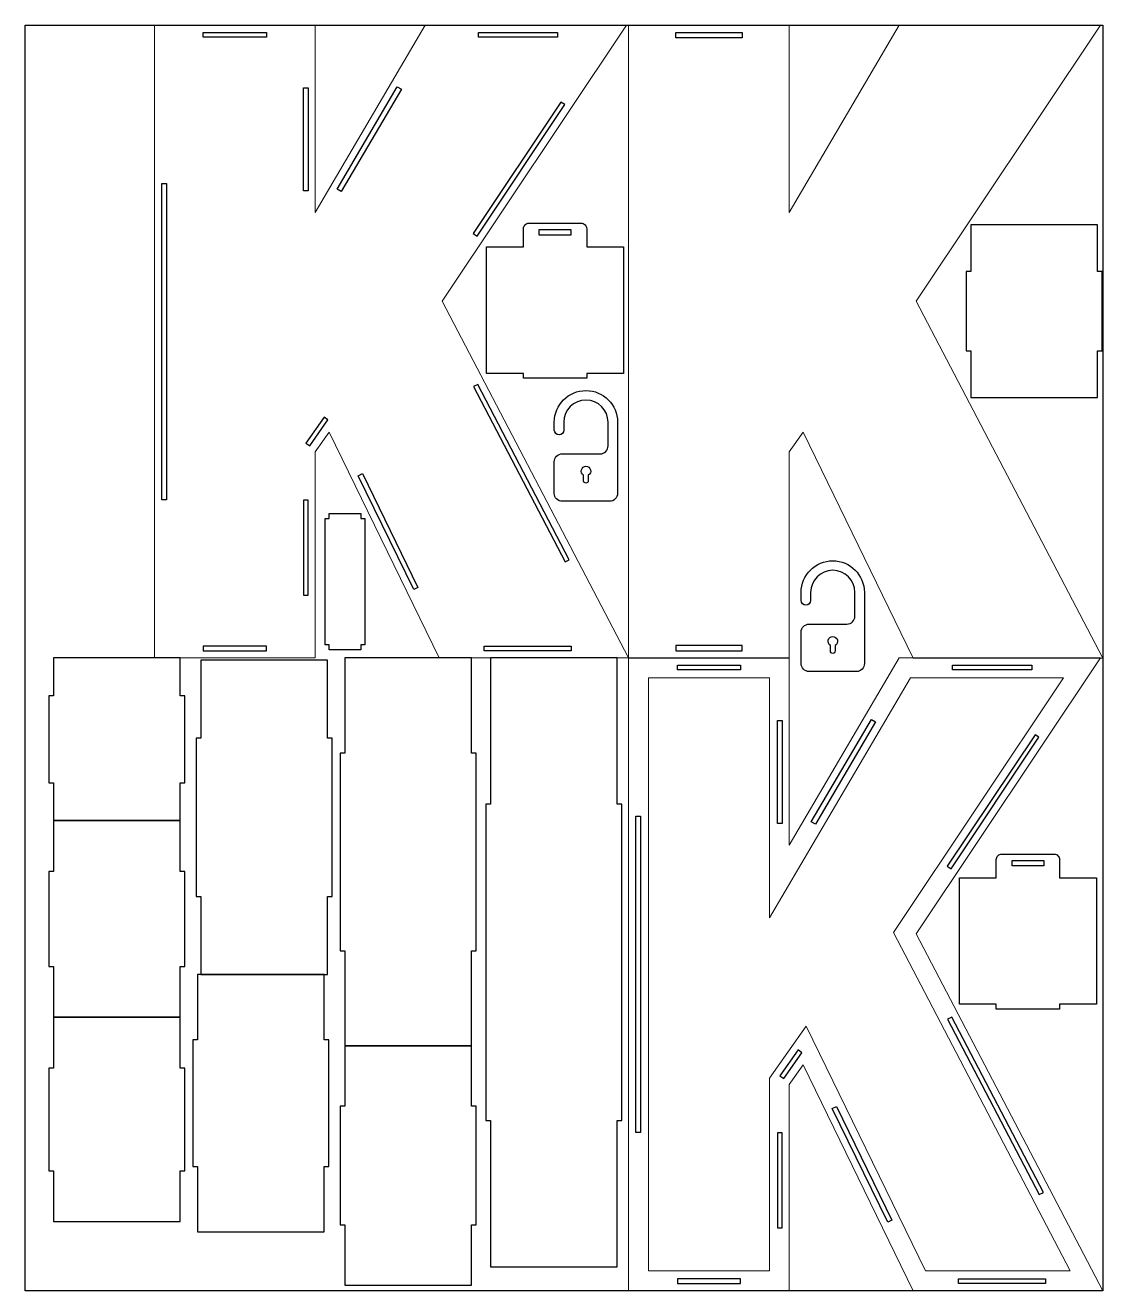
# Model space of a CAD drawing. Header units: millimetres. Extents: x 5805 to 6486, y 489 to 1289.
import ezdxf

# ---------------------------------------------------------------- set-up
doc = ezdxf.new("R2010")
doc.units = ezdxf.units.MM
doc.layers.add('Layer 1', color=7, linetype='Continuous')

msp = doc.modelspace()

# ---------------------------------------------------------------- linework, layer by layer
for points in [[(5804.78, 1289.1), (6485.92, 1289.1), (6485.92, 489.1), (5804.78, 489.1)], [(5917.29, 1284.6), (5957.29, 1284.6), (5957.29, 1281.6), (5917.29, 1281.6)], [(6091.34, 1284.6), (6141.34, 1284.6), (6141.34, 1281.6), (6091.34, 1281.6)], [(6216, 1284.6), (6258, 1284.6), (6258, 1281.1), (6216, 1281.1)], [(5983.58, 1249.51), (5983.58, 1184.51), (5980.58, 1184.51), (5980.58, 1249.51)], [(6042.54, 1248.71), (6004.55, 1184.04), (6001.97, 1185.56), (6039.95, 1250.23)], [(6090.37, 1155.79), (6145.93, 1238.94), (6143.43, 1240.6), (6087.88, 1157.46)], [(5891, 1189.1), (5894, 1189.1), (5894, 989.1), (5891, 989.1)], [(6482.65, 1083.37), (6485.65, 1083.37), (6485.65, 1133.37), (6482.65, 1133.37), (6482.65, 1162.86), (6402.65, 1162.86), (6402.65, 1133.37), (6399.65, 1133.37), (6399.65, 1083.37), (6402.65, 1083.37), (6402.65, 1053.89), (6482.65, 1053.89)], [(6129.7, 1159.98), (6149.7, 1159.98), (6149.7, 1156.48), (6129.7, 1156.48)], [(6088.16, 1060.66), (6146.02, 949.86), (6148.68, 951.25), (6090.82, 1062.05)], [(5984.58, 1023.21), (5996.08, 1039.57), (5993.62, 1041.3), (5982.13, 1024.93)], [(6050.31, 932.43), (6015.25, 1004.34), (6017.94, 1005.66), (6053.01, 933.75)], [(5983.58, 928.83), (5983.58, 988.83), (5980.58, 988.83), (5980.58, 928.83)], [(5996.87, 897.36), (5994.25, 897.36), (5994.25, 977.36), (5996.87, 977.36), (5996.87, 980.36), (6016.87, 980.36), (6016.87, 977.36), (6019.48, 977.36), (6019.48, 897.36), (6016.87, 897.36), (6016.87, 894.36), (5996.87, 894.36)], [(5917.29, 893.6), (5957.29, 893.6), (5957.29, 896.6), (5917.29, 896.6)], [(6094.98, 896.6), (6149.98, 896.6), (6149.98, 893.6), (6094.98, 893.6)], [(6216, 893.59), (6258, 893.59), (6258, 897.09), (6216, 897.09)], [(5902.66, 865.24), (5902.66, 889.1), (5822.66, 889.1), (5822.66, 865.24), (5819.66, 865.24), (5819.66, 810.24), (5822.66, 810.24), (5822.66, 786.39), (5902.66, 786.39), (5902.66, 810.24), (5905.66, 810.24), (5905.66, 865.24)], [(6086.79, 704.01), (6089.79, 704.01), (6089.79, 829.01), (6086.79, 829.01), (6086.79, 889.1), (6006.79, 889.1), (6006.79, 829.01), (6003.79, 829.01), (6003.79, 704.01), (6006.79, 704.01), (6006.79, 643.93), (6086.79, 643.93)], [(6098.94, 596.6), (6098.94, 504.1), (6178.94, 504.1), (6178.94, 596.6), (6181.94, 596.6), (6181.94, 796.6), (6178.94, 796.6), (6178.94, 889.1), (6098.94, 889.1), (6098.94, 796.6), (6095.94, 796.6), (6095.94, 596.6)], [(5995.83, 738.34), (5998.83, 738.34), (5998.83, 838.34), (5995.83, 838.34), (5995.83, 887.64), (5915.83, 887.64), (5915.83, 838.34), (5912.83, 838.34), (5912.83, 738.34), (5915.83, 738.34), (5915.83, 689.04), (5995.83, 689.04)], [(6217, 884.6), (6257, 884.6), (6257, 881.6), (6217, 881.6)], [(6391.05, 884.6), (6441.05, 884.6), (6441.05, 881.6), (6391.05, 881.6)], [(6283.29, 849.51), (6283.29, 784.51), (6280.29, 784.51), (6280.29, 849.51)], [(6342.25, 848.71), (6304.26, 784.04), (6301.67, 785.56), (6339.66, 850.23)], [(6390.08, 755.79), (6445.64, 838.94), (6443.14, 840.6), (6387.58, 757.46)], [(5902.66, 754.15), (5902.66, 786.39), (5822.66, 786.39), (5822.66, 754.15), (5819.66, 754.15), (5819.66, 694.15), (5822.66, 694.15), (5822.66, 661.92), (5902.66, 661.92), (5902.66, 694.15), (5905.66, 694.15), (5905.66, 754.15)], [(6190.71, 789.1), (6193.71, 789.1), (6193.71, 589.1), (6190.71, 589.1)], [(6428.64, 761.15), (6448.64, 761.15), (6448.64, 757.65), (6428.64, 757.65)], [(5913.62, 567.71), (5913.62, 526.37), (5993.62, 526.37), (5993.62, 567.71), (5996.62, 567.71), (5996.62, 647.71), (5993.62, 647.71), (5993.62, 689.04), (5913.62, 689.04), (5913.62, 647.71), (5910.62, 647.71), (5910.62, 567.71)], [(5822.66, 564.83), (5822.66, 532.74), (5902.66, 532.74), (5902.66, 564.83), (5905.66, 564.83), (5905.66, 629.83), (5902.66, 629.83), (5902.66, 661.92), (5822.66, 661.92), (5822.66, 629.83), (5819.66, 629.83), (5819.66, 564.83)], [(6387.87, 660.66), (6445.73, 549.86), (6448.39, 551.24), (6390.53, 662.05)], [(6006.79, 605.79), (6003.79, 605.79), (6003.79, 530.79), (6006.79, 530.79), (6006.79, 492.65), (6086.79, 492.65), (6086.79, 530.79), (6089.79, 530.79), (6089.79, 605.79), (6086.79, 605.79), (6086.79, 643.93), (6006.79, 643.93)], [(6284.29, 623.21), (6295.79, 639.57), (6293.33, 641.3), (6281.84, 624.93)], [(6350.02, 532.43), (6314.96, 604.34), (6317.65, 605.65), (6352.71, 533.75)], [(6283.29, 528.83), (6283.29, 588.83), (6280.29, 588.83), (6280.29, 528.83)], [(6217, 493.6), (6257, 493.6), (6257, 496.6), (6217, 496.6)], [(6394.68, 496.6), (6449.68, 496.6), (6449.68, 493.6), (6394.68, 493.6)]]:
    msp.add_lwpolyline(points, close=True)
for points in [[(6159.7, 1160.48), (6159.7, 1148.98), (6182.99, 1148.98), (6182.99, 1068.98), (6159.7, 1068.98), (6159.7, 1065.98), (6119.7, 1065.98), (6119.7, 1068.98), (6096.41, 1068.98), (6096.41, 1148.98), (6119.7, 1148.98), (6119.7, 1160.48, -0.414214), (6123.2, 1163.98), (6156.2, 1163.98, -0.414214)], [(6139.23, 1033.18), (6139.23, 1038.18, -1), (6179.23, 1038.18), (6179.23, 1018.18), (6179.23, 993.18, -0.414214), (6174.23, 988.18), (6144.23, 988.18, -0.414214), (6139.23, 993.18), (6139.23, 1013.18, -0.414214), (6144.23, 1018.18), (6168.23, 1018.18, 0.414214), (6173.23, 1023.18), (6173.23, 1038.18, 1), (6145.23, 1038.18), (6145.23, 1033.18, -1)], [(6160.73, 1004.71), (6160.73, 1001.13, -1), (6157.73, 1001.13), (6157.73, 1004.71, -3.732051)], [(6295.26, 925.55), (6295.26, 930.55, -1), (6335.26, 930.55), (6335.26, 910.55), (6335.26, 885.55, -0.414214), (6330.26, 880.55), (6300.26, 880.55, -0.414214), (6295.26, 885.55), (6295.26, 905.55, -0.414214), (6300.26, 910.55), (6324.26, 910.55, 0.414214), (6329.26, 915.55), (6329.26, 930.55, 1), (6301.26, 930.55), (6301.26, 925.55, -1)], [(6316.76, 897.08), (6316.76, 893.5, -1), (6313.76, 893.5), (6313.76, 897.08, -3.732051)], [(6458.64, 761.65), (6458.64, 750.15), (6481.93, 750.15), (6481.93, 670.15), (6458.64, 670.15), (6458.64, 667.15), (6418.64, 667.15), (6418.64, 670.15), (6395.35, 670.15), (6395.35, 750.15), (6418.64, 750.15), (6418.64, 761.65, -0.414214), (6422.14, 765.15), (6455.14, 765.15, -0.414214)]]:
    msp.add_lwpolyline(points, format="xyb", close=True)
at = {"layer": 'Layer 1', "lineweight": 0}
for points in [[(6068.37, 1114.76), (6184.85, 1289.1), (6057.56, 1289.1), (5988.08, 1170.8), (5988.08, 1289.1), (5886.5, 1289.1), (5886.5, 889.1), (5988.08, 889.1), (5988.08, 1019.49), (5996.8, 1031.9), (6066.43, 889.1), (6186.21, 889.1), (6068.37, 1114.76)], [(6368.08, 1114.76), (6484.56, 1289.1), (6357.27, 1289.1), (6287.79, 1170.8), (6287.79, 1289.1), (6186.21, 1289.1), (6186.21, 889.09), (6287.79, 889.09), (6287.79, 1019.49), (6296.51, 1031.9), (6366.14, 889.09), (6485.92, 889.09), (6368.08, 1114.76)], [(6368.08, 714.76), (6484.56, 889.1), (6357.27, 889.1), (6287.79, 770.8), (6287.79, 889.1), (6186.21, 889.1), (6186.21, 489.1), (6287.79, 489.1), (6287.79, 619.49), (6296.51, 631.9), (6366.14, 489.1), (6485.92, 489.1), (6368.08, 714.76)]]:
    msp.add_lwpolyline(points, dxfattribs=at)
msp.add_lwpolyline([(6353.57, 715.55), (6461.18, 876.6), (6364.43, 876.6), (6275.29, 724.84), (6275.29, 876.6), (6198.71, 876.6), (6198.71, 501.6), (6275.29, 501.6), (6275.29, 623.44), (6298.46, 656.42), (6373.95, 501.6), (6465.29, 501.6)], close=True, dxfattribs=at)

doc.saveas('drawing.dxf')
